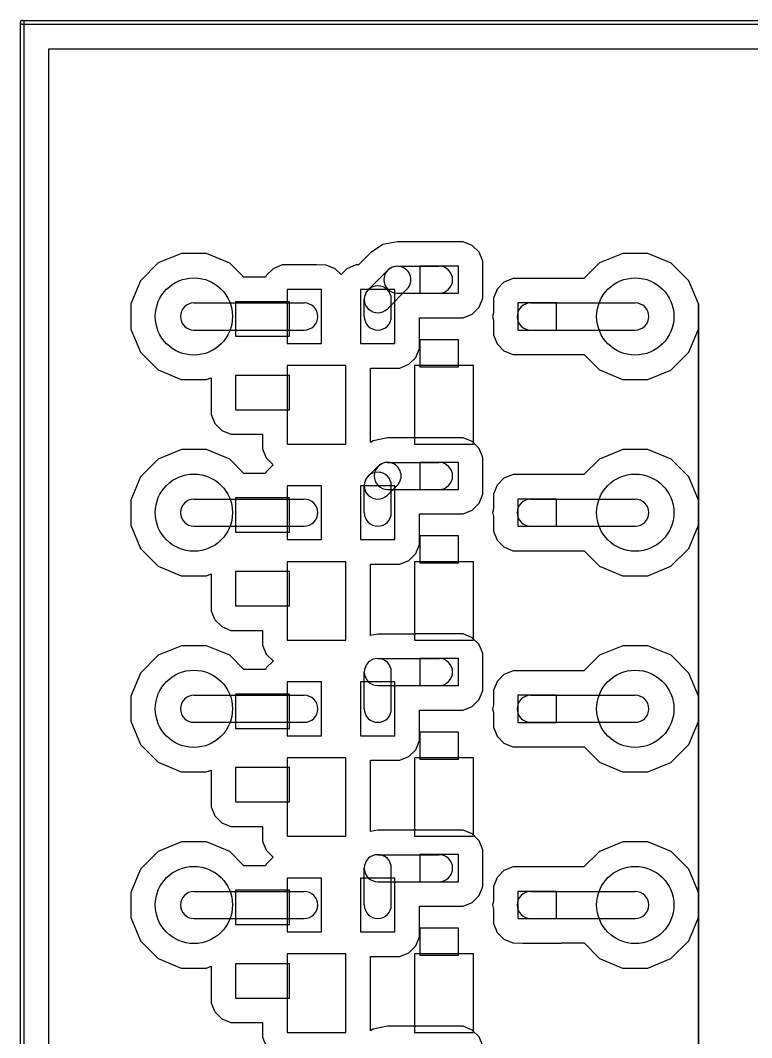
# Model space of a CAD drawing. Extents: x 50.1 to 94.7, y -225.5 to -171.4.
# Drawn here: x 50.12 to 69.05, y -197.75 to -171.4 of the extents above; entities that cross this region are included whole.
import ezdxf

# ---------------------------------------------------------------- set-up
doc = ezdxf.new("R2010")
doc.units = 0
doc.header["$MEASUREMENT"] = 0
doc.layers.add('BLACK', color=250, linetype='CONTINUOUS')

msp = doc.modelspace()

# ---------------------------------------------------------------- linework, layer by layer
at = {"layer": 'BLACK'}
for p, q in [((50.115, -225.425), (50.115, -171.45)), ((50.165, -171.4), (94.615, -171.4)), ((50.165, -171.5), (94.615, -171.5)), ((50.215, -225.425), (50.215, -171.45)), ((50.85, -224.74), (50.85, -172.135)), ((50.85, -172.135), (83.012, -172.135)), ((50.85, -224.74), (50.85, -172.135)), ((50.85, -172.135), (83.012, -172.135)), ((59.5036, -177.207), (59.184, -177.421)), ((59.5036, -177.207), (59.184, -177.421)), ((59.8805, -177.133), (59.5036, -177.207)), ((59.8805, -177.133), (59.5036, -177.207)), ((60.3323, -177.133), (59.8805, -177.133)), ((60.3323, -177.133), (59.8805, -177.133)), ((60.3339, -177.132), (60.3323, -177.133)), ((60.3339, -177.132), (60.3323, -177.133)), ((61.3346, -177.132), (60.3339, -177.132)), ((61.3346, -177.132), (60.3339, -177.132)), ((61.5872, -177.132), (61.3346, -177.132)), ((61.5872, -177.132), (61.3346, -177.132)), ((61.8205, -177.229), (61.5872, -177.132)), ((61.8205, -177.229), (61.5872, -177.132)), ((61.999, -177.408), (61.8205, -177.229)), ((61.999, -177.408), (61.8205, -177.229)), ((54.2862, -177.435), (53.6851, -177.683)), ((54.2862, -177.435), (53.6851, -177.683)), ((54.9366, -177.435), (54.2862, -177.435)), ((54.9366, -177.435), (54.2862, -177.435)), ((55.5374, -177.685), (54.9366, -177.435)), ((55.5374, -177.685), (54.9366, -177.435)), ((59.184, -177.421), (58.8686, -177.736)), ((59.184, -177.421), (58.8686, -177.736)), ((62.0955, -177.641), (61.999, -177.408)), ((62.0955, -177.641), (61.999, -177.408)), ((65.7162, -177.435), (65.1151, -177.683)), ((65.7162, -177.435), (65.1151, -177.683)), ((66.3666, -177.435), (65.7162, -177.435)), ((66.3666, -177.435), (65.7162, -177.435)), ((66.9674, -177.685), (66.3666, -177.435)), ((66.9674, -177.685), (66.3666, -177.435)), ((53.6851, -177.683), (53.2247, -178.143)), ((53.6851, -177.683), (53.2247, -178.143)), ((55.9059, -178.054), (55.5374, -177.685)), ((55.9059, -178.054), (55.5374, -177.685)), ((56.6638, -177.833), (56.485, -178.011)), ((56.6638, -177.833), (56.485, -178.011)), ((56.8972, -177.736), (56.6638, -177.833)), ((56.8972, -177.736), (56.6638, -177.833)), ((57.7862, -177.736), (56.8972, -177.736)), ((57.7862, -177.736), (56.8972, -177.736)), ((58.0389, -177.737), (57.7862, -177.736)), ((58.0389, -177.737), (57.7862, -177.736)), ((58.2722, -177.833), (58.0389, -177.737)), ((58.2722, -177.833), (58.0389, -177.737)), ((58.4199, -177.981), (58.2722, -177.833)), ((58.4199, -177.981), (58.2722, -177.833)), ((58.5688, -177.833), (58.4199, -177.981)), ((58.5688, -177.833), (58.4199, -177.981)), ((58.8022, -177.736), (58.5688, -177.833)), ((58.8022, -177.736), (58.5688, -177.833)), ((58.8686, -177.736), (58.8022, -177.736)), ((58.8686, -177.736), (58.8022, -177.736)), ((59.8805, -177.768), (60.96, -177.768)), ((61.4604, -177.767), (60.4596, -177.767)), ((60.4596, -177.767), (60.4596, -178.468)), ((61.4604, -178.468), (61.4604, -177.767)), ((62.0955, -178.342), (62.0955, -177.641)), ((62.0955, -178.342), (62.0955, -177.641)), ((65.1151, -177.683), (64.7125, -178.085)), ((65.1151, -177.683), (64.7125, -178.085)), ((67.4269, -178.145), (66.9674, -177.685)), ((67.4269, -178.145), (66.9674, -177.685)), ((56.4673, -178.054), (55.9059, -178.054)), ((56.4673, -178.054), (55.9059, -178.054)), ((56.485, -178.011), (56.4673, -178.054)), ((56.485, -178.011), (56.4673, -178.054)), ((59.125, -178.378), (59.633, -177.87)), ((62.8739, -178.084), (62.6404, -178.181)), ((62.8739, -178.084), (62.6404, -178.181)), ((63.8746, -178.084), (62.8739, -178.084)), ((63.8746, -178.084), (62.8739, -178.084)), ((64.1272, -178.085), (63.8746, -178.084)), ((64.1272, -178.085), (63.8746, -178.084)), ((64.1282, -178.085), (64.1272, -178.085)), ((64.1282, -178.085), (64.1272, -178.085)), ((64.7125, -178.085), (64.1282, -178.085)), ((64.7125, -178.085), (64.1282, -178.085)), ((53.2247, -178.143), (52.9753, -178.743)), ((53.2247, -178.143), (52.9753, -178.743)), ((59.62, -178.873), (60.128, -178.365)), ((62.0953, -178.595), (62.0955, -178.342)), ((62.0953, -178.595), (62.0955, -178.342)), ((62.4616, -178.359), (62.3647, -178.593)), ((62.4616, -178.359), (62.3647, -178.593)), ((62.6404, -178.181), (62.4616, -178.359)), ((62.6404, -178.181), (62.4616, -178.359)), ((67.6753, -178.746), (67.4269, -178.145)), ((67.6753, -178.746), (67.4269, -178.145)), ((57.023, -178.372), (57.023, -179.769)), ((57.912, -178.372), (57.023, -178.372)), ((57.912, -179.769), (57.912, -178.372)), ((58.928, -178.372), (58.928, -179.769)), ((59.817, -178.372), (58.928, -178.372)), ((59.0225, -179.07), (59.0225, -178.626)), ((59.7225, -179.07), (59.7225, -178.626)), ((59.817, -179.769), (59.817, -178.372)), ((59.8805, -178.468), (60.96, -178.468)), ((60.4596, -178.468), (61.4604, -178.468)), ((61.9984, -178.828), (62.0953, -178.595)), ((61.9984, -178.828), (62.0953, -178.595)), ((62.3647, -178.593), (62.3645, -178.845)), ((62.3647, -178.593), (62.3645, -178.845)), ((52.9753, -178.743), (52.9747, -179.394)), ((52.9753, -178.743), (52.9747, -179.394)), ((54.61, -178.72), (57.4675, -178.72)), ((57.0865, -178.689), (55.6895, -178.689)), ((55.6895, -178.689), (55.6895, -179.578)), ((57.0865, -179.578), (57.0865, -178.689)), ((61.8196, -179.007), (61.9984, -178.828)), ((61.8196, -179.007), (61.9984, -178.828)), ((62.3645, -178.845), (62.3645, -178.971)), ((62.3645, -178.845), (62.3645, -178.971)), ((64.0004, -178.719), (62.9996, -178.719)), ((62.9996, -178.719), (62.9996, -179.421)), ((63.3298, -178.72), (66.04, -178.72)), ((64.0004, -179.421), (64.0004, -178.719)), ((67.6747, -179.397), (67.6753, -178.746)), ((67.6747, -179.397), (67.6753, -178.746)), ((67.6753, -183.826), (67.6753, -178.746)), ((67.6753, -178.746), (67.6753, -183.826)), ((67.6753, -183.826), (67.6753, -178.746)), ((67.6753, -178.746), (67.6753, -183.826)), ((60.4521, -179.643), (60.4521, -179.103)), ((60.4521, -179.103), (60.5854, -179.103)), ((60.4521, -179.643), (60.4521, -179.103)), ((60.4521, -179.103), (60.5854, -179.103)), ((60.5854, -179.103), (61.5861, -179.103)), ((60.5854, -179.103), (61.5861, -179.103)), ((61.5861, -179.103), (61.8196, -179.007)), ((61.5861, -179.103), (61.8196, -179.007)), ((62.3645, -178.971), (62.3448, -179.07)), ((62.3645, -178.971), (62.3448, -179.07)), ((62.3448, -179.07), (62.3645, -179.169)), ((62.3448, -179.07), (62.3645, -179.169)), ((52.9747, -179.394), (53.2231, -179.995)), ((52.9747, -179.394), (53.2231, -179.995)), ((62.3645, -179.169), (62.3645, -179.546)), ((62.3645, -179.169), (62.3645, -179.546)), ((67.4253, -179.997), (67.6747, -179.397)), ((67.4253, -179.997), (67.6747, -179.397)), ((54.61, -179.42), (57.4675, -179.42)), ((55.6895, -179.578), (57.0865, -179.578)), ((60.4519, -179.895), (60.4521, -179.643)), ((60.4519, -179.895), (60.4521, -179.643)), ((61.4604, -179.672), (60.4596, -179.672)), ((60.4596, -179.672), (60.4596, -180.373)), ((61.4604, -180.373), (61.4604, -179.672)), ((62.3645, -179.546), (62.461, -179.78)), ((62.3645, -179.546), (62.461, -179.78)), ((62.9996, -179.421), (64.0004, -179.421)), ((63.3298, -179.42), (66.04, -179.42)), ((57.023, -179.769), (57.912, -179.769)), ((58.928, -179.769), (59.817, -179.769)), ((60.355, -180.129), (60.4519, -179.895)), ((60.355, -180.129), (60.4519, -179.895)), ((62.461, -179.78), (62.6395, -179.959)), ((62.461, -179.78), (62.6395, -179.959)), ((53.2231, -179.995), (53.6826, -180.455)), ((53.2231, -179.995), (53.6826, -180.455)), ((60.1762, -180.307), (60.355, -180.129)), ((60.1762, -180.307), (60.355, -180.129)), ((62.6395, -179.959), (62.8728, -180.055)), ((62.6395, -179.959), (62.8728, -180.055)), ((62.8728, -180.055), (63.1254, -180.056)), ((62.8728, -180.055), (63.1254, -180.056)), ((63.1254, -180.056), (64.1261, -180.056)), ((63.1254, -180.056), (64.1261, -180.056)), ((64.1261, -180.056), (64.1277, -180.055)), ((64.1261, -180.056), (64.1277, -180.055)), ((64.1277, -180.055), (64.7131, -180.055)), ((64.1277, -180.055), (64.7131, -180.055)), ((64.7131, -180.055), (65.1126, -180.455)), ((64.7131, -180.055), (65.1126, -180.455)), ((66.9649, -180.457), (67.4253, -179.997)), ((66.9649, -180.457), (67.4253, -179.997)), ((53.6826, -180.455), (54.2834, -180.705)), ((53.6826, -180.455), (54.2834, -180.705)), ((57.023, -180.34), (57.023, -182.372)), ((58.547, -180.34), (57.023, -180.34)), ((58.547, -182.372), (58.547, -180.34)), ((59.1821, -182.246), (59.1821, -180.404)), ((59.1821, -180.404), (59.9428, -180.404)), ((59.1821, -182.246), (59.1821, -180.404)), ((59.1821, -180.404), (59.9428, -180.404)), ((59.9428, -180.404), (60.1762, -180.307)), ((59.9428, -180.404), (60.1762, -180.307)), ((60.325, -180.34), (60.325, -182.372)), ((61.849, -180.34), (60.325, -180.34)), ((60.4596, -180.373), (61.4604, -180.373)), ((61.849, -182.372), (61.849, -180.34)), ((65.1126, -180.455), (65.7134, -180.705)), ((65.1126, -180.455), (65.7134, -180.705)), ((66.3638, -180.705), (66.9649, -180.457)), ((66.3638, -180.705), (66.9649, -180.457)), ((54.2834, -180.705), (54.9338, -180.705)), ((54.2834, -180.705), (54.9338, -180.705)), ((54.9338, -180.705), (55.0544, -180.655)), ((54.9338, -180.705), (55.0544, -180.655)), ((55.0544, -180.655), (55.0544, -180.72)), ((55.0544, -180.655), (55.0544, -180.72)), ((55.0544, -180.72), (55.0544, -181.609)), ((55.0544, -180.72), (55.0544, -181.609)), ((57.0865, -180.594), (55.6895, -180.594)), ((55.6895, -180.594), (55.6895, -181.483)), ((57.0865, -181.483), (57.0865, -180.594)), ((65.7134, -180.705), (66.3638, -180.705)), ((65.7134, -180.705), (66.3638, -180.705)), ((55.6895, -181.483), (57.0865, -181.483)), ((55.0544, -181.609), (55.1509, -181.842)), ((55.0544, -181.609), (55.1509, -181.842)), ((55.1509, -181.842), (55.3293, -182.021)), ((55.1509, -181.842), (55.3293, -182.021)), ((55.3293, -182.021), (55.5626, -182.118)), ((55.3293, -182.021), (55.5626, -182.118)), ((55.5626, -182.118), (55.8153, -182.118)), ((55.5626, -182.118), (55.8153, -182.118)), ((55.8153, -182.118), (56.3879, -182.118)), ((55.8153, -182.118), (56.3879, -182.118)), ((56.3879, -182.118), (56.3879, -182.498)), ((56.3879, -182.118), (56.3879, -182.498)), ((59.182, -182.333), (59.1821, -182.246)), ((59.182, -182.333), (59.1821, -182.246)), ((59.2496, -182.287), (59.182, -182.333)), ((59.2496, -182.287), (59.182, -182.333)), ((59.6265, -182.213), (59.2496, -182.287)), ((59.6265, -182.213), (59.2496, -182.287)), ((60.3323, -182.213), (59.6265, -182.213)), ((60.3323, -182.213), (59.6265, -182.213)), ((60.3339, -182.212), (60.3323, -182.213)), ((60.3339, -182.212), (60.3323, -182.213)), ((61.3346, -182.212), (60.3339, -182.212)), ((61.3346, -182.212), (60.3339, -182.212)), ((61.5872, -182.212), (61.3346, -182.212)), ((61.5872, -182.212), (61.3346, -182.212)), ((61.8205, -182.309), (61.5872, -182.212)), ((61.8205, -182.309), (61.5872, -182.212)), ((61.999, -182.488), (61.8205, -182.309)), ((61.999, -182.488), (61.8205, -182.309)), ((54.2862, -182.515), (53.6851, -182.763)), ((54.2862, -182.515), (53.6851, -182.763)), ((54.9366, -182.515), (54.2862, -182.515)), ((54.9366, -182.515), (54.2862, -182.515)), ((55.5374, -182.765), (54.9366, -182.515)), ((55.5374, -182.765), (54.9366, -182.515)), ((56.3879, -182.498), (56.4844, -182.731)), ((56.3879, -182.498), (56.4844, -182.731)), ((57.023, -182.372), (58.547, -182.372)), ((60.325, -182.372), (61.849, -182.372)), ((62.0955, -182.721), (61.999, -182.488)), ((62.0955, -182.721), (61.999, -182.488)), ((65.7162, -182.515), (65.1151, -182.763)), ((65.7162, -182.515), (65.1151, -182.763)), ((66.3666, -182.515), (65.7162, -182.515)), ((66.3666, -182.515), (65.7162, -182.515)), ((66.9674, -182.765), (66.3666, -182.515)), ((66.9674, -182.765), (66.3666, -182.515)), ((53.6851, -182.763), (53.2247, -183.223)), ((53.6851, -182.763), (53.2247, -183.223)), ((55.9059, -183.134), (55.5374, -182.765)), ((55.9059, -183.134), (55.5374, -182.765)), ((56.4844, -182.731), (56.6628, -182.91)), ((56.4844, -182.731), (56.6628, -182.91)), ((62.0955, -183.422), (62.0955, -182.721)), ((62.0955, -183.422), (62.0955, -182.721)), ((65.1151, -182.763), (64.7125, -183.165)), ((65.1151, -182.763), (64.7125, -183.165)), ((67.4269, -183.225), (66.9674, -182.765)), ((67.4269, -183.225), (66.9674, -182.765)), ((56.485, -183.091), (56.4673, -183.134)), ((56.485, -183.091), (56.4673, -183.134)), ((56.6638, -182.913), (56.485, -183.091)), ((56.6638, -182.913), (56.485, -183.091)), ((56.6628, -182.91), (56.6667, -182.912)), ((56.6628, -182.91), (56.6667, -182.912)), ((56.6667, -182.912), (56.6638, -182.913)), ((56.6667, -182.912), (56.6638, -182.913)), ((59.125, -183.204), (59.379, -182.95)), ((59.6265, -182.848), (60.96, -182.848)), ((61.4604, -182.847), (60.4596, -182.847)), ((60.4596, -182.847), (60.4596, -183.548)), ((61.4604, -183.548), (61.4604, -182.847)), ((53.2247, -183.223), (52.9753, -183.823)), ((53.2247, -183.223), (52.9753, -183.823)), ((56.4673, -183.134), (55.9059, -183.134)), ((56.4673, -183.134), (55.9059, -183.134)), ((62.6404, -183.261), (62.4616, -183.439)), ((62.6404, -183.261), (62.4616, -183.439)), ((62.8739, -183.164), (62.6404, -183.261)), ((62.8739, -183.164), (62.6404, -183.261)), ((63.8746, -183.164), (62.8739, -183.164)), ((63.8746, -183.164), (62.8739, -183.164)), ((64.1272, -183.165), (63.8746, -183.164)), ((64.1272, -183.165), (63.8746, -183.164)), ((64.1282, -183.165), (64.1272, -183.165)), ((64.1282, -183.165), (64.1272, -183.165)), ((64.7125, -183.165), (64.1282, -183.165)), ((64.7125, -183.165), (64.1282, -183.165)), ((67.6753, -183.826), (67.4269, -183.225)), ((67.6753, -183.826), (67.4269, -183.225)), ((57.023, -183.452), (57.023, -184.849)), ((57.912, -183.452), (57.023, -183.452)), ((57.912, -184.849), (57.912, -183.452)), ((58.928, -183.452), (58.928, -184.849)), ((59.817, -183.452), (58.928, -183.452)), ((59.0225, -184.15), (59.0225, -183.452)), ((59.62, -183.699), (59.874, -183.445)), ((59.6265, -183.548), (60.96, -183.548)), ((59.7225, -184.15), (59.7225, -183.452)), ((59.817, -184.849), (59.817, -183.452)), ((60.4596, -183.548), (61.4604, -183.548)), ((62.0953, -183.675), (62.0955, -183.422)), ((62.0953, -183.675), (62.0955, -183.422)), ((62.4616, -183.439), (62.3647, -183.673)), ((62.4616, -183.439), (62.3647, -183.673)), ((52.9753, -183.823), (52.9747, -184.474)), ((52.9753, -183.823), (52.9747, -184.474)), ((54.61, -183.8), (57.4675, -183.8)), ((57.0865, -183.769), (55.6895, -183.769)), ((55.6895, -183.769), (55.6895, -184.658)), ((57.0865, -184.658), (57.0865, -183.769)), ((61.9984, -183.908), (62.0953, -183.675)), ((61.9984, -183.908), (62.0953, -183.675)), ((62.3647, -183.673), (62.3645, -183.925)), ((62.3647, -183.673), (62.3645, -183.925)), ((64.0004, -183.799), (62.9996, -183.799)), ((62.9996, -183.799), (62.9996, -184.501)), ((63.3298, -183.8), (66.04, -183.8)), ((64.0004, -184.501), (64.0004, -183.799)), ((67.6747, -184.477), (67.6753, -183.826)), ((67.6747, -184.477), (67.6753, -183.826)), ((67.6753, -188.906), (67.6753, -183.826)), ((67.6753, -183.826), (67.6753, -188.906)), ((67.6753, -188.906), (67.6753, -183.826)), ((67.6753, -183.826), (67.6753, -188.906)), ((61.5861, -184.183), (61.8196, -184.087)), ((61.5861, -184.183), (61.8196, -184.087)), ((61.8196, -184.087), (61.9984, -183.908)), ((61.8196, -184.087), (61.9984, -183.908)), ((62.3645, -184.051), (62.3448, -184.15)), ((62.3645, -184.051), (62.3448, -184.15)), ((62.3448, -184.15), (62.3645, -184.249)), ((62.3448, -184.15), (62.3645, -184.249)), ((62.3645, -183.925), (62.3645, -184.051)), ((62.3645, -183.925), (62.3645, -184.051)), ((60.4521, -184.723), (60.4521, -184.183)), ((60.4521, -184.183), (60.5854, -184.183)), ((60.4521, -184.723), (60.4521, -184.183)), ((60.4521, -184.183), (60.5854, -184.183)), ((60.5854, -184.183), (61.5861, -184.183)), ((60.5854, -184.183), (61.5861, -184.183)), ((62.3645, -184.249), (62.3645, -184.626)), ((62.3645, -184.249), (62.3645, -184.626)), ((52.9747, -184.474), (53.2231, -185.075)), ((52.9747, -184.474), (53.2231, -185.075)), ((54.61, -184.5), (57.4675, -184.5)), ((55.6895, -184.658), (57.0865, -184.658)), ((62.3645, -184.626), (62.461, -184.86)), ((62.3645, -184.626), (62.461, -184.86)), ((62.9996, -184.501), (64.0004, -184.501)), ((63.3298, -184.5), (66.04, -184.5)), ((67.4253, -185.077), (67.6747, -184.477)), ((67.4253, -185.077), (67.6747, -184.477)), ((57.023, -184.849), (57.912, -184.849)), ((58.928, -184.849), (59.817, -184.849)), ((60.4519, -184.975), (60.4521, -184.723)), ((60.4519, -184.975), (60.4521, -184.723)), ((61.4604, -184.752), (60.4596, -184.752)), ((60.4596, -184.752), (60.4596, -185.453)), ((61.4604, -185.453), (61.4604, -184.752)), ((62.461, -184.86), (62.6395, -185.039)), ((62.461, -184.86), (62.6395, -185.039)), ((53.2231, -185.075), (53.6826, -185.535)), ((53.2231, -185.075), (53.6826, -185.535)), ((60.1762, -185.387), (60.355, -185.209)), ((60.1762, -185.387), (60.355, -185.209)), ((60.355, -185.209), (60.4519, -184.975)), ((60.355, -185.209), (60.4519, -184.975)), ((62.6395, -185.039), (62.8728, -185.135)), ((62.6395, -185.039), (62.8728, -185.135)), ((62.8728, -185.135), (63.1254, -185.136)), ((62.8728, -185.135), (63.1254, -185.136)), ((63.1254, -185.136), (64.1261, -185.136)), ((63.1254, -185.136), (64.1261, -185.136)), ((64.1261, -185.136), (64.1277, -185.135)), ((64.1261, -185.136), (64.1277, -185.135)), ((64.1277, -185.135), (64.7131, -185.135)), ((64.1277, -185.135), (64.7131, -185.135)), ((64.7131, -185.135), (65.1126, -185.535)), ((64.7131, -185.135), (65.1126, -185.535)), ((66.9649, -185.537), (67.4253, -185.077)), ((66.9649, -185.537), (67.4253, -185.077)), ((57.023, -185.42), (57.023, -187.452)), ((58.547, -185.42), (57.023, -185.42)), ((58.547, -187.452), (58.547, -185.42)), ((59.9428, -185.484), (60.1762, -185.387)), ((59.9428, -185.484), (60.1762, -185.387)), ((60.325, -185.42), (60.325, -187.452)), ((61.849, -185.42), (60.325, -185.42)), ((60.4596, -185.453), (61.4604, -185.453)), ((61.849, -187.452), (61.849, -185.42)), ((53.6826, -185.535), (54.2834, -185.785)), ((53.6826, -185.535), (54.2834, -185.785)), ((54.9338, -185.785), (55.0544, -185.735)), ((54.9338, -185.785), (55.0544, -185.735)), ((55.0544, -185.735), (55.0544, -185.8)), ((55.0544, -185.735), (55.0544, -185.8)), ((57.0865, -185.674), (55.6895, -185.674)), ((55.6895, -185.674), (55.6895, -186.563)), ((57.0865, -186.563), (57.0865, -185.674)), ((59.1821, -187.326), (59.1821, -185.484)), ((59.1821, -185.484), (59.9428, -185.484)), ((59.1821, -187.326), (59.1821, -185.484)), ((59.1821, -185.484), (59.9428, -185.484)), ((65.1126, -185.535), (65.7134, -185.785)), ((65.1126, -185.535), (65.7134, -185.785)), ((66.3638, -185.785), (66.9649, -185.537)), ((66.3638, -185.785), (66.9649, -185.537)), ((54.2834, -185.785), (54.9338, -185.785)), ((54.2834, -185.785), (54.9338, -185.785)), ((55.0544, -185.8), (55.0544, -186.689)), ((55.0544, -185.8), (55.0544, -186.689)), ((65.7134, -185.785), (66.3638, -185.785)), ((65.7134, -185.785), (66.3638, -185.785)), ((55.0544, -186.689), (55.1509, -186.922)), ((55.0544, -186.689), (55.1509, -186.922)), ((55.6895, -186.563), (57.0865, -186.563)), ((55.1509, -186.922), (55.3293, -187.101)), ((55.1509, -186.922), (55.3293, -187.101)), ((55.3293, -187.101), (55.5626, -187.198)), ((55.3293, -187.101), (55.5626, -187.198)), ((55.5626, -187.198), (55.8153, -187.198)), ((55.5626, -187.198), (55.8153, -187.198)), ((55.8153, -187.198), (56.3879, -187.198)), ((55.8153, -187.198), (56.3879, -187.198)), ((56.3879, -187.198), (56.3879, -187.578)), ((56.3879, -187.198), (56.3879, -187.578)), ((59.3725, -187.293), (59.1821, -187.33)), ((59.3725, -187.293), (59.1821, -187.33)), ((60.3323, -187.293), (59.3725, -187.293)), ((60.3323, -187.293), (59.3725, -187.293)), ((60.3339, -187.292), (60.3323, -187.293)), ((60.3339, -187.292), (60.3323, -187.293)), ((61.3346, -187.292), (60.3339, -187.292)), ((61.3346, -187.292), (60.3339, -187.292)), ((61.5872, -187.292), (61.3346, -187.292)), ((61.5872, -187.292), (61.3346, -187.292)), ((61.8205, -187.389), (61.5872, -187.292)), ((61.8205, -187.389), (61.5872, -187.292)), ((56.3879, -187.578), (56.4844, -187.811)), ((56.3879, -187.578), (56.4844, -187.811)), ((57.023, -187.452), (58.547, -187.452)), ((59.1821, -187.33), (59.1821, -187.326)), ((59.1821, -187.33), (59.1821, -187.326)), ((60.325, -187.452), (61.849, -187.452)), ((61.999, -187.568), (61.8205, -187.389)), ((61.999, -187.568), (61.8205, -187.389)), ((62.0955, -187.801), (61.999, -187.568)), ((62.0955, -187.801), (61.999, -187.568)), ((53.6851, -187.843), (53.2247, -188.303)), ((53.6851, -187.843), (53.2247, -188.303)), ((54.2862, -187.595), (53.6851, -187.843)), ((54.2862, -187.595), (53.6851, -187.843)), ((54.9366, -187.595), (54.2862, -187.595)), ((54.9366, -187.595), (54.2862, -187.595)), ((55.5374, -187.845), (54.9366, -187.595)), ((55.5374, -187.845), (54.9366, -187.595)), ((55.9059, -188.214), (55.5374, -187.845)), ((55.9059, -188.214), (55.5374, -187.845)), ((56.4844, -187.811), (56.6628, -187.99)), ((56.4844, -187.811), (56.6628, -187.99)), ((62.0955, -188.502), (62.0955, -187.801)), ((62.0955, -188.502), (62.0955, -187.801)), ((65.1151, -187.843), (64.7125, -188.245)), ((65.1151, -187.843), (64.7125, -188.245)), ((65.7162, -187.595), (65.1151, -187.843)), ((65.7162, -187.595), (65.1151, -187.843)), ((66.3666, -187.595), (65.7162, -187.595)), ((66.3666, -187.595), (65.7162, -187.595)), ((66.9674, -187.845), (66.3666, -187.595)), ((66.9674, -187.845), (66.3666, -187.595)), ((67.4269, -188.305), (66.9674, -187.845)), ((67.4269, -188.305), (66.9674, -187.845)), ((56.6638, -187.993), (56.485, -188.171)), ((56.6638, -187.993), (56.485, -188.171)), ((56.6628, -187.99), (56.6667, -187.992)), ((56.6628, -187.99), (56.6667, -187.992)), ((56.6667, -187.992), (56.6638, -187.993)), ((56.6667, -187.992), (56.6638, -187.993)), ((59.3725, -187.928), (60.96, -187.928)), ((61.4604, -187.927), (60.4596, -187.927)), ((60.4596, -187.927), (60.4596, -188.628)), ((61.4604, -188.628), (61.4604, -187.927)), ((53.2247, -188.303), (52.9753, -188.903)), ((53.2247, -188.303), (52.9753, -188.903)), ((56.4673, -188.214), (55.9059, -188.214)), ((56.4673, -188.214), (55.9059, -188.214)), ((56.485, -188.171), (56.4673, -188.214)), ((56.485, -188.171), (56.4673, -188.214)), ((59.0225, -189.23), (59.0225, -188.278)), ((59.7225, -189.23), (59.7225, -188.278)), ((62.6404, -188.341), (62.4616, -188.519)), ((62.6404, -188.341), (62.4616, -188.519)), ((62.8739, -188.244), (62.6404, -188.341)), ((62.8739, -188.244), (62.6404, -188.341)), ((63.8746, -188.244), (62.8739, -188.244)), ((63.8746, -188.244), (62.8739, -188.244)), ((64.1272, -188.245), (63.8746, -188.244)), ((64.1272, -188.245), (63.8746, -188.244)), ((64.1282, -188.245), (64.1272, -188.245)), ((64.1282, -188.245), (64.1272, -188.245)), ((64.7125, -188.245), (64.1282, -188.245)), ((64.7125, -188.245), (64.1282, -188.245)), ((67.6753, -188.906), (67.4269, -188.305)), ((67.6753, -188.906), (67.4269, -188.305)), ((57.023, -188.532), (57.023, -189.929)), ((57.912, -188.532), (57.023, -188.532)), ((57.912, -189.929), (57.912, -188.532)), ((58.928, -188.532), (58.928, -189.929)), ((59.817, -188.532), (58.928, -188.532)), ((59.3725, -188.628), (60.96, -188.628)), ((59.817, -189.929), (59.817, -188.532)), ((60.4596, -188.628), (61.4604, -188.628)), ((62.0953, -188.755), (62.0955, -188.502)), ((62.0953, -188.755), (62.0955, -188.502)), ((62.4616, -188.519), (62.3647, -188.753)), ((62.4616, -188.519), (62.3647, -188.753)), ((52.9753, -188.903), (52.9747, -189.554)), ((52.9753, -188.903), (52.9747, -189.554)), ((54.61, -188.88), (57.4675, -188.88)), ((57.0865, -188.849), (55.6895, -188.849)), ((55.6895, -188.849), (55.6895, -189.738)), ((57.0865, -189.738), (57.0865, -188.849)), ((61.9984, -188.988), (62.0953, -188.755)), ((61.9984, -188.988), (62.0953, -188.755)), ((62.3647, -188.753), (62.3645, -189.005)), ((62.3647, -188.753), (62.3645, -189.005)), ((64.0004, -188.879), (62.9996, -188.879)), ((62.9996, -188.879), (62.9996, -189.581)), ((63.3298, -188.88), (66.04, -188.88)), ((64.0004, -189.581), (64.0004, -188.879)), ((61.5861, -189.263), (61.8196, -189.167)), ((61.5861, -189.263), (61.8196, -189.167)), ((61.8196, -189.167), (61.9984, -188.988)), ((61.8196, -189.167), (61.9984, -188.988)), ((62.3645, -189.131), (62.3448, -189.23)), ((62.3645, -189.131), (62.3448, -189.23)), ((62.3645, -189.005), (62.3645, -189.131)), ((62.3645, -189.005), (62.3645, -189.131)), ((67.6747, -189.557), (67.6753, -188.906)), ((67.6747, -189.557), (67.6753, -188.906)), ((67.6753, -193.986), (67.6753, -188.906)), ((67.6753, -188.906), (67.6753, -193.986)), ((67.6753, -193.986), (67.6753, -188.906)), ((67.6753, -188.906), (67.6753, -193.986)), ((60.4521, -189.803), (60.4521, -189.263)), ((60.4521, -189.263), (60.5854, -189.263)), ((60.4521, -189.803), (60.4521, -189.263)), ((60.4521, -189.263), (60.5854, -189.263)), ((60.5854, -189.263), (61.5861, -189.263)), ((60.5854, -189.263), (61.5861, -189.263)), ((62.3448, -189.23), (62.3645, -189.329)), ((62.3448, -189.23), (62.3645, -189.329)), ((62.3645, -189.329), (62.3645, -189.706)), ((62.3645, -189.329), (62.3645, -189.706)), ((52.9747, -189.554), (53.2231, -190.155)), ((52.9747, -189.554), (53.2231, -190.155)), ((54.61, -189.58), (57.4675, -189.58)), ((62.9996, -189.581), (64.0004, -189.581)), ((63.3298, -189.58), (66.04, -189.58)), ((67.4253, -190.157), (67.6747, -189.557)), ((67.4253, -190.157), (67.6747, -189.557)), ((55.6895, -189.738), (57.0865, -189.738)), ((57.023, -189.929), (57.912, -189.929)), ((58.928, -189.929), (59.817, -189.929)), ((60.4519, -190.055), (60.4521, -189.803)), ((60.4519, -190.055), (60.4521, -189.803)), ((61.4604, -189.832), (60.4596, -189.832)), ((60.4596, -189.832), (60.4596, -190.533)), ((61.4604, -190.533), (61.4604, -189.832)), ((62.3645, -189.706), (62.461, -189.94)), ((62.3645, -189.706), (62.461, -189.94)), ((62.461, -189.94), (62.6395, -190.119)), ((62.461, -189.94), (62.6395, -190.119)), ((53.2231, -190.155), (53.6826, -190.615)), ((53.2231, -190.155), (53.6826, -190.615)), ((60.355, -190.289), (60.4519, -190.055)), ((60.355, -190.289), (60.4519, -190.055)), ((62.6395, -190.119), (62.8728, -190.215)), ((62.6395, -190.119), (62.8728, -190.215)), ((62.8728, -190.215), (63.1254, -190.216)), ((62.8728, -190.215), (63.1254, -190.216)), ((63.1254, -190.216), (64.1261, -190.216)), ((63.1254, -190.216), (64.1261, -190.216)), ((64.1261, -190.216), (64.1277, -190.215)), ((64.1261, -190.216), (64.1277, -190.215)), ((64.1277, -190.215), (64.7131, -190.215)), ((64.1277, -190.215), (64.7131, -190.215)), ((64.7131, -190.215), (65.1126, -190.615)), ((64.7131, -190.215), (65.1126, -190.615)), ((66.9649, -190.617), (67.4253, -190.157)), ((66.9649, -190.617), (67.4253, -190.157)), ((59.9428, -190.564), (60.1762, -190.467)), ((59.9428, -190.564), (60.1762, -190.467)), ((60.1762, -190.467), (60.355, -190.289)), ((60.1762, -190.467), (60.355, -190.289)), ((53.6826, -190.615), (54.2834, -190.865)), ((53.6826, -190.615), (54.2834, -190.865)), ((57.023, -190.5), (57.023, -192.532)), ((58.547, -190.5), (57.023, -190.5)), ((58.547, -192.532), (58.547, -190.5)), ((59.1821, -192.406), (59.1821, -190.564)), ((59.1821, -190.564), (59.9428, -190.564)), ((59.1821, -192.406), (59.1821, -190.564)), ((59.1821, -190.564), (59.9428, -190.564)), ((60.325, -190.5), (60.325, -192.532)), ((61.849, -190.5), (60.325, -190.5)), ((60.4596, -190.533), (61.4604, -190.533)), ((61.849, -192.532), (61.849, -190.5)), ((65.1126, -190.615), (65.7134, -190.865)), ((65.1126, -190.615), (65.7134, -190.865)), ((66.3638, -190.865), (66.9649, -190.617)), ((66.3638, -190.865), (66.9649, -190.617)), ((54.2834, -190.865), (54.9338, -190.865)), ((54.2834, -190.865), (54.9338, -190.865)), ((54.9338, -190.865), (55.0544, -190.815)), ((54.9338, -190.865), (55.0544, -190.815)), ((55.0544, -190.815), (55.0544, -190.88)), ((55.0544, -190.815), (55.0544, -190.88)), ((55.0544, -190.88), (55.0544, -191.769)), ((55.0544, -190.88), (55.0544, -191.769)), ((57.0865, -190.754), (55.6895, -190.754)), ((55.6895, -190.754), (55.6895, -191.643)), ((57.0865, -191.643), (57.0865, -190.754)), ((65.7134, -190.865), (66.3638, -190.865)), ((65.7134, -190.865), (66.3638, -190.865)), ((55.0544, -191.769), (55.1509, -192.002)), ((55.0544, -191.769), (55.1509, -192.002)), ((55.6895, -191.643), (57.0865, -191.643)), ((55.1509, -192.002), (55.3293, -192.181)), ((55.1509, -192.002), (55.3293, -192.181)), ((55.3293, -192.181), (55.5626, -192.278)), ((55.3293, -192.181), (55.5626, -192.278)), ((55.5626, -192.278), (55.8153, -192.278)), ((55.5626, -192.278), (55.8153, -192.278)), ((55.8153, -192.278), (56.3879, -192.278)), ((55.8153, -192.278), (56.3879, -192.278)), ((56.3879, -192.278), (56.3879, -192.658)), ((56.3879, -192.278), (56.3879, -192.658)), ((57.023, -192.532), (58.547, -192.532)), ((59.3725, -192.373), (59.1821, -192.41)), ((59.3725, -192.373), (59.1821, -192.41)), ((59.1821, -192.41), (59.1821, -192.406)), ((59.1821, -192.41), (59.1821, -192.406)), ((60.3323, -192.373), (59.3725, -192.373)), ((60.3323, -192.373), (59.3725, -192.373)), ((60.325, -192.532), (61.849, -192.532)), ((60.3339, -192.372), (60.3323, -192.373)), ((60.3339, -192.372), (60.3323, -192.373)), ((61.3346, -192.372), (60.3339, -192.372)), ((61.3346, -192.372), (60.3339, -192.372)), ((61.5872, -192.372), (61.3346, -192.372)), ((61.5872, -192.372), (61.3346, -192.372)), ((61.8205, -192.469), (61.5872, -192.372)), ((61.8205, -192.469), (61.5872, -192.372)), ((61.999, -192.648), (61.8205, -192.469)), ((61.999, -192.648), (61.8205, -192.469)), ((54.2862, -192.675), (53.6851, -192.923)), ((54.2862, -192.675), (53.6851, -192.923)), ((54.9366, -192.675), (54.2862, -192.675)), ((54.9366, -192.675), (54.2862, -192.675)), ((55.5374, -192.925), (54.9366, -192.675)), ((55.5374, -192.925), (54.9366, -192.675)), ((56.3879, -192.658), (56.4844, -192.891)), ((56.3879, -192.658), (56.4844, -192.891)), ((62.0955, -192.881), (61.999, -192.648)), ((62.0955, -192.881), (61.999, -192.648)), ((65.7162, -192.675), (65.1151, -192.923)), ((65.7162, -192.675), (65.1151, -192.923)), ((66.3666, -192.675), (65.7162, -192.675)), ((66.3666, -192.675), (65.7162, -192.675)), ((66.9674, -192.925), (66.3666, -192.675)), ((66.9674, -192.925), (66.3666, -192.675)), ((53.6851, -192.923), (53.2247, -193.383)), ((53.6851, -192.923), (53.2247, -193.383)), ((55.9059, -193.294), (55.5374, -192.925)), ((55.9059, -193.294), (55.5374, -192.925)), ((56.4844, -192.891), (56.6628, -193.07)), ((56.4844, -192.891), (56.6628, -193.07)), ((56.6638, -193.073), (56.485, -193.251)), ((56.6638, -193.073), (56.485, -193.251)), ((56.6628, -193.07), (56.6667, -193.072)), ((56.6628, -193.07), (56.6667, -193.072)), ((56.6667, -193.072), (56.6638, -193.073)), ((56.6667, -193.072), (56.6638, -193.073)), ((59.3725, -193.008), (60.96, -193.008)), ((61.4604, -193.007), (60.4596, -193.007)), ((60.4596, -193.007), (60.4596, -193.708)), ((61.4604, -193.708), (61.4604, -193.007)), ((62.0955, -193.582), (62.0955, -192.881)), ((62.0955, -193.582), (62.0955, -192.881)), ((65.1151, -192.923), (64.7125, -193.325)), ((65.1151, -192.923), (64.7125, -193.325)), ((67.4269, -193.385), (66.9674, -192.925)), ((67.4269, -193.385), (66.9674, -192.925)), ((53.2247, -193.383), (52.9753, -193.983)), ((53.2247, -193.383), (52.9753, -193.983)), ((56.4673, -193.294), (55.9059, -193.294)), ((56.4673, -193.294), (55.9059, -193.294)), ((56.485, -193.251), (56.4673, -193.294)), ((56.485, -193.251), (56.4673, -193.294)), ((59.0225, -194.31), (59.0225, -193.358)), ((59.7225, -194.31), (59.7225, -193.358)), ((62.8739, -193.324), (62.6404, -193.421)), ((62.8739, -193.324), (62.6404, -193.421)), ((63.8746, -193.324), (62.8739, -193.324)), ((63.8746, -193.324), (62.8739, -193.324)), ((64.1272, -193.325), (63.8746, -193.324)), ((64.1272, -193.325), (63.8746, -193.324)), ((64.1282, -193.325), (64.1272, -193.325)), ((64.1282, -193.325), (64.1272, -193.325)), ((64.7125, -193.325), (64.1282, -193.325)), ((64.7125, -193.325), (64.1282, -193.325)), ((57.023, -193.612), (57.023, -195.009)), ((57.912, -193.612), (57.023, -193.612)), ((57.912, -195.009), (57.912, -193.612)), ((58.928, -193.612), (58.928, -195.009)), ((59.817, -193.612), (58.928, -193.612)), ((59.817, -195.009), (59.817, -193.612)), ((62.0953, -193.835), (62.0955, -193.582)), ((62.0953, -193.835), (62.0955, -193.582)), ((62.4616, -193.599), (62.3647, -193.833)), ((62.4616, -193.599), (62.3647, -193.833)), ((62.6404, -193.421), (62.4616, -193.599)), ((62.6404, -193.421), (62.4616, -193.599)), ((67.6753, -193.986), (67.4269, -193.385)), ((67.6753, -193.986), (67.4269, -193.385)), ((59.3725, -193.708), (60.96, -193.708)), ((60.4596, -193.708), (61.4604, -193.708)), ((61.9984, -194.068), (62.0953, -193.835)), ((61.9984, -194.068), (62.0953, -193.835)), ((62.3647, -193.833), (62.3645, -194.085)), ((62.3647, -193.833), (62.3645, -194.085)), ((52.9753, -193.983), (52.9747, -194.634)), ((52.9753, -193.983), (52.9747, -194.634)), ((54.61, -193.96), (57.4675, -193.96)), ((57.0865, -193.929), (55.6895, -193.929)), ((55.6895, -193.929), (55.6895, -194.818)), ((57.0865, -194.818), (57.0865, -193.929)), ((61.8196, -194.247), (61.9984, -194.068)), ((61.8196, -194.247), (61.9984, -194.068)), ((62.3645, -194.085), (62.3645, -194.211)), ((62.3645, -194.085), (62.3645, -194.211)), ((64.0004, -193.959), (62.9996, -193.959)), ((62.9996, -193.959), (62.9996, -194.661)), ((63.3298, -193.96), (66.04, -193.96)), ((64.0004, -194.661), (64.0004, -193.959)), ((67.6747, -194.637), (67.6753, -193.986)), ((67.6747, -194.637), (67.6753, -193.986)), ((67.6753, -199.066), (67.6753, -193.986)), ((67.6753, -193.986), (67.6753, -199.066)), ((67.6753, -199.066), (67.6753, -193.986)), ((67.6753, -193.986), (67.6753, -199.066)), ((60.4521, -194.883), (60.4521, -194.343)), ((60.4521, -194.343), (60.5854, -194.343)), ((60.4521, -194.883), (60.4521, -194.343)), ((60.4521, -194.343), (60.5854, -194.343)), ((60.5854, -194.343), (61.5861, -194.343)), ((60.5854, -194.343), (61.5861, -194.343)), ((61.5861, -194.343), (61.8196, -194.247)), ((61.5861, -194.343), (61.8196, -194.247)), ((62.3645, -194.211), (62.3448, -194.31)), ((62.3645, -194.211), (62.3448, -194.31)), ((62.3448, -194.31), (62.3645, -194.409)), ((62.3448, -194.31), (62.3645, -194.409)), ((62.3645, -194.409), (62.3645, -194.786)), ((62.3645, -194.409), (62.3645, -194.786)), ((52.9747, -194.634), (53.2231, -195.235)), ((52.9747, -194.634), (53.2231, -195.235)), ((54.61, -194.66), (57.4675, -194.66)), ((62.9996, -194.661), (64.0004, -194.661)), ((63.3298, -194.66), (66.04, -194.66)), ((67.4253, -195.237), (67.6747, -194.637)), ((67.4253, -195.237), (67.6747, -194.637)), ((55.6895, -194.818), (57.0865, -194.818)), ((60.4519, -195.135), (60.4521, -194.883)), ((60.4519, -195.135), (60.4521, -194.883)), ((61.4604, -194.912), (60.4596, -194.912)), ((60.4596, -194.912), (60.4596, -195.613)), ((61.4604, -195.613), (61.4604, -194.912)), ((62.3645, -194.786), (62.461, -195.02)), ((62.3645, -194.786), (62.461, -195.02)), ((57.023, -195.009), (57.912, -195.009)), ((58.928, -195.009), (59.817, -195.009)), ((60.355, -195.369), (60.4519, -195.135)), ((60.355, -195.369), (60.4519, -195.135)), ((62.461, -195.02), (62.6395, -195.199)), ((62.461, -195.02), (62.6395, -195.199)), ((62.6395, -195.199), (62.8728, -195.295)), ((62.6395, -195.199), (62.8728, -195.295)), ((53.2231, -195.235), (53.6826, -195.695)), ((53.2231, -195.235), (53.6826, -195.695)), ((60.1762, -195.547), (60.355, -195.369)), ((60.1762, -195.547), (60.355, -195.369)), ((62.8728, -195.295), (63.1254, -195.296)), ((62.8728, -195.295), (63.1254, -195.296)), ((63.1254, -195.296), (64.1261, -195.296)), ((63.1254, -195.296), (64.1261, -195.296)), ((64.1261, -195.296), (64.1277, -195.295)), ((64.1261, -195.296), (64.1277, -195.295)), ((64.1277, -195.295), (64.7131, -195.295)), ((64.1277, -195.295), (64.7131, -195.295)), ((64.7131, -195.295), (65.1126, -195.695)), ((64.7131, -195.295), (65.1126, -195.695)), ((66.9649, -195.697), (67.4253, -195.237)), ((66.9649, -195.697), (67.4253, -195.237)), ((53.6826, -195.695), (54.2834, -195.945)), ((53.6826, -195.695), (54.2834, -195.945)), ((57.023, -195.58), (57.023, -197.612)), ((58.547, -195.58), (57.023, -195.58)), ((58.547, -197.612), (58.547, -195.58)), ((59.1821, -197.486), (59.1821, -195.644)), ((59.1821, -195.644), (59.9428, -195.644)), ((59.1821, -197.486), (59.1821, -195.644)), ((59.1821, -195.644), (59.9428, -195.644)), ((59.9428, -195.644), (60.1762, -195.547)), ((59.9428, -195.644), (60.1762, -195.547)), ((60.325, -195.58), (60.325, -197.612)), ((61.849, -195.58), (60.325, -195.58)), ((60.4596, -195.613), (61.4604, -195.613)), ((61.849, -197.612), (61.849, -195.58)), ((65.1126, -195.695), (65.7134, -195.945)), ((65.1126, -195.695), (65.7134, -195.945)), ((66.3638, -195.945), (66.9649, -195.697)), ((66.3638, -195.945), (66.9649, -195.697)), ((54.2834, -195.945), (54.9338, -195.945)), ((54.2834, -195.945), (54.9338, -195.945)), ((54.9338, -195.945), (55.0544, -195.895)), ((54.9338, -195.945), (55.0544, -195.895)), ((55.0544, -195.895), (55.0544, -195.96)), ((55.0544, -195.895), (55.0544, -195.96)), ((55.0544, -195.96), (55.0544, -196.849)), ((55.0544, -195.96), (55.0544, -196.849)), ((57.0865, -195.834), (55.6895, -195.834)), ((55.6895, -195.834), (55.6895, -196.723)), ((57.0865, -196.723), (57.0865, -195.834)), ((65.7134, -195.945), (66.3638, -195.945)), ((65.7134, -195.945), (66.3638, -195.945)), ((55.6895, -196.723), (57.0865, -196.723)), ((55.0544, -196.849), (55.1509, -197.082)), ((55.0544, -196.849), (55.1509, -197.082)), ((55.1509, -197.082), (55.3293, -197.261)), ((55.1509, -197.082), (55.3293, -197.261)), ((55.3293, -197.261), (55.5626, -197.358)), ((55.3293, -197.261), (55.5626, -197.358)), ((55.5626, -197.358), (55.8153, -197.358)), ((55.5626, -197.358), (55.8153, -197.358)), ((55.8153, -197.358), (56.3879, -197.358)), ((55.8153, -197.358), (56.3879, -197.358)), ((56.3879, -197.358), (56.3879, -197.738)), ((56.3879, -197.358), (56.3879, -197.738)), ((59.182, -197.573), (59.1821, -197.486)), ((59.182, -197.573), (59.1821, -197.486)), ((59.2496, -197.527), (59.182, -197.573)), ((59.2496, -197.527), (59.182, -197.573)), ((59.6265, -197.453), (59.2496, -197.527)), ((59.6265, -197.453), (59.2496, -197.527)), ((60.3323, -197.453), (59.6265, -197.453)), ((60.3323, -197.453), (59.6265, -197.453)), ((60.3339, -197.452), (60.3323, -197.453)), ((60.3339, -197.452), (60.3323, -197.453)), ((61.3346, -197.452), (60.3339, -197.452)), ((61.3346, -197.452), (60.3339, -197.452)), ((61.5872, -197.452), (61.3346, -197.452)), ((61.5872, -197.452), (61.3346, -197.452)), ((61.8205, -197.549), (61.5872, -197.452)), ((61.8205, -197.549), (61.5872, -197.452)), ((61.999, -197.728), (61.8205, -197.549)), ((61.999, -197.728), (61.8205, -197.549)), ((56.3879, -197.738), (56.4844, -197.971)), ((56.3879, -197.738), (56.4844, -197.971)), ((57.023, -197.612), (58.547, -197.612)), ((60.325, -197.612), (61.849, -197.612)), ((62.0955, -197.961), (61.999, -197.728)), ((62.0955, -197.961), (61.999, -197.728))]:
    msp.add_line(p, q, dxfattribs=at)
for centre in [(54.61, -179.07), (66.04, -179.07), (54.61, -184.15), (66.04, -184.15), (54.61, -189.23), (66.04, -189.23), (54.61, -194.31), (66.04, -194.31)]:
    msp.add_circle(centre, 1, dxfattribs=at)
for centre, radius, start, end in [((50.165, -171.45), 0.05, 90, 270), ((50.165, -171.45), 0.05, 360, 540), ((59.8805, -178.118), 0.35, 90, 270), ((59.8805, -178.118), 0.35, 315, 495), ((60.96, -178.118), 0.35, 270, 450), ((59.3725, -178.626), 0.35, 360, 540), ((59.3725, -178.626), 0.35, 135, 315), ((54.61, -179.07), 0.35, 90, 270), ((57.4675, -179.07), 0.35, 270, 450), ((63.3298, -179.07), 0.35, 90, 270), ((66.04, -179.07), 0.35, 270, 450), ((59.3725, -179.07), 0.35, 180, 360), ((59.3725, -183.452), 0.35, 360, 540), ((59.6265, -183.198), 0.35, 90, 270), ((59.6265, -183.198), 0.35, 315, 495), ((60.96, -183.198), 0.35, 270, 450), ((59.3725, -183.452), 0.35, 135, 315), ((54.61, -184.15), 0.35, 90, 270), ((57.4675, -184.15), 0.35, 270, 450), ((63.3298, -184.15), 0.35, 90, 270), ((66.04, -184.15), 0.35, 270, 450), ((59.3725, -184.15), 0.35, 180, 360), ((59.3725, -188.278), 0.35, 360, 540), ((59.3725, -188.278), 0.35, 90, 270), ((60.96, -188.278), 0.35, 270, 450), ((54.61, -189.23), 0.35, 90, 270), ((57.4675, -189.23), 0.35, 270, 450), ((63.3298, -189.23), 0.35, 90, 270), ((66.04, -189.23), 0.35, 270, 450), ((59.3725, -189.23), 0.35, 180, 360), ((59.3725, -193.358), 0.35, 360, 540), ((59.3725, -193.358), 0.35, 90, 270), ((60.96, -193.358), 0.35, 270, 450), ((54.61, -194.31), 0.35, 90, 270), ((57.4675, -194.31), 0.35, 270, 450), ((63.3298, -194.31), 0.35, 90, 270), ((66.04, -194.31), 0.35, 270, 450), ((59.3725, -194.31), 0.35, 180, 360)]:
    msp.add_arc(centre, radius, start, end, dxfattribs=at)

doc.saveas('drawing.dxf')
